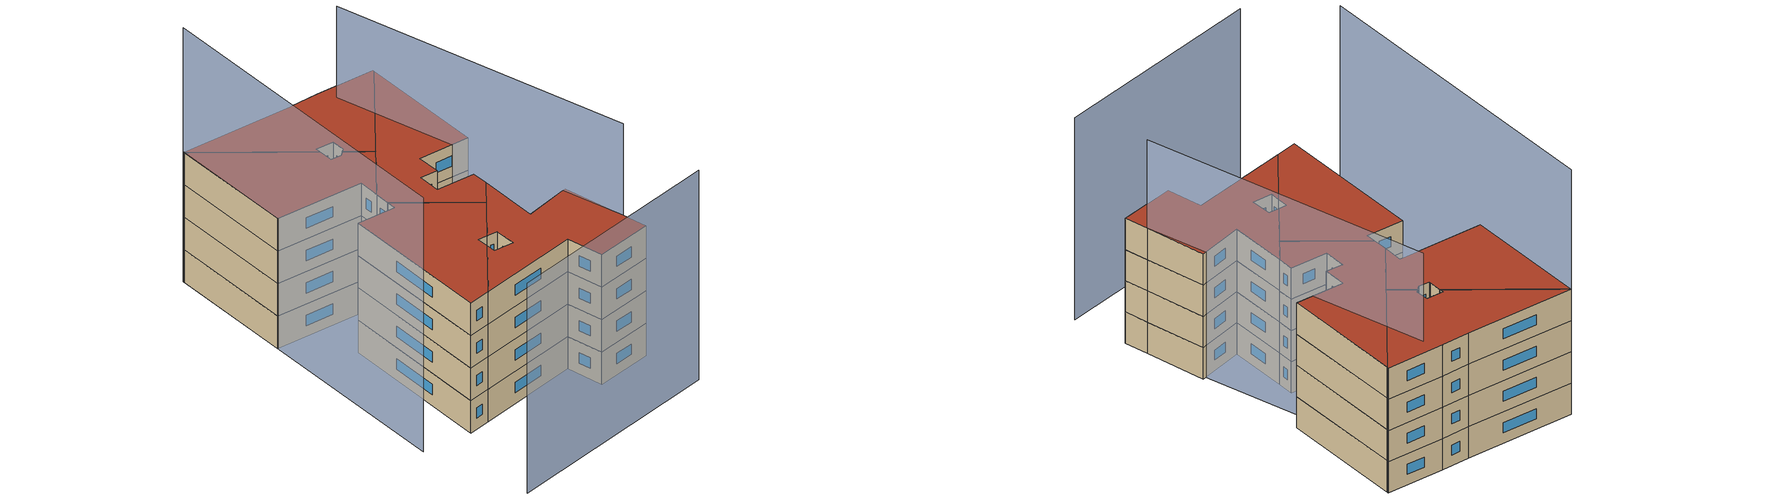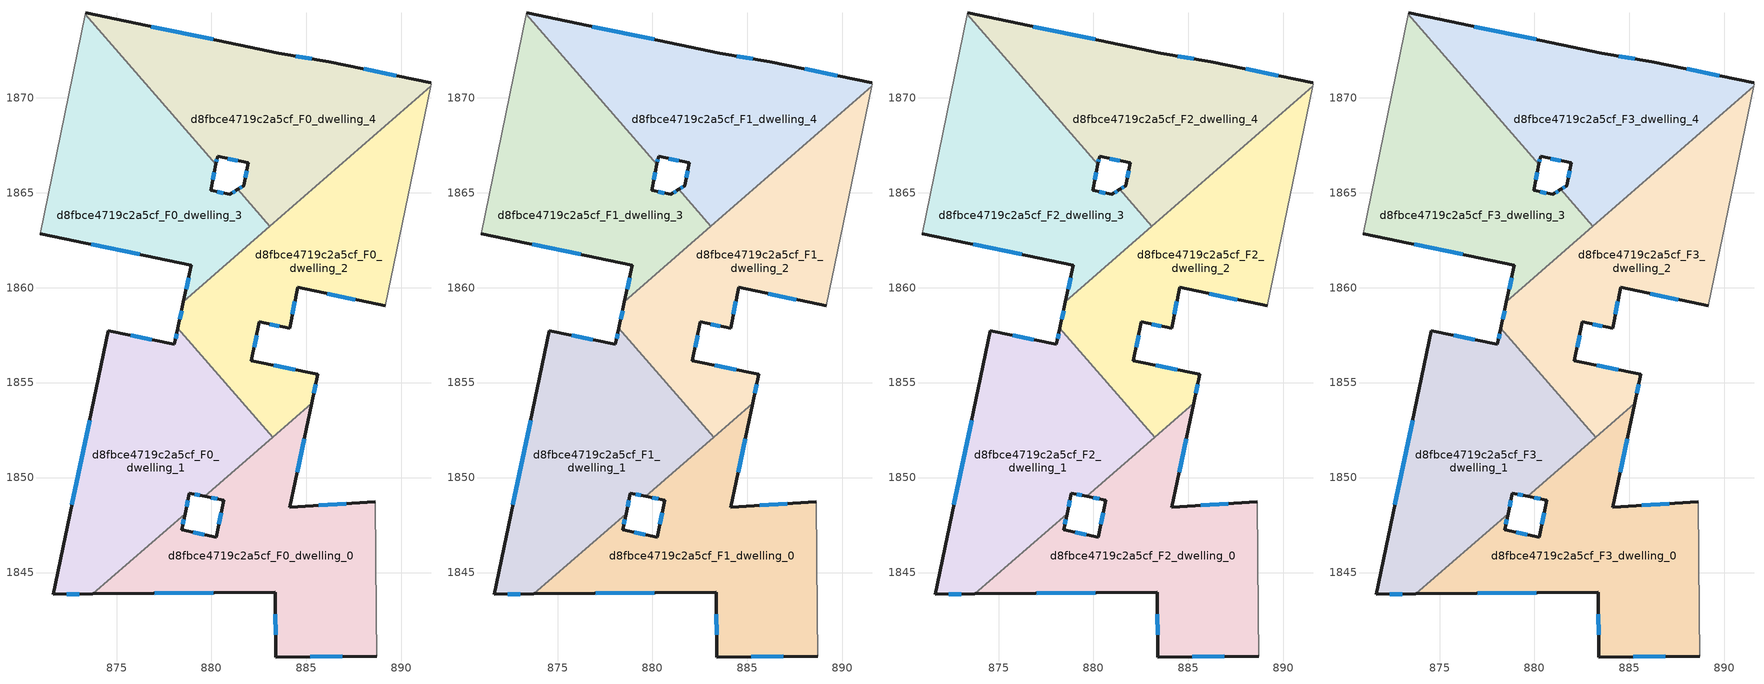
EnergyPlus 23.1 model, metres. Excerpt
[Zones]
d8fbce4719c2a5cf_F0_dwelling_0
 floor ground (EU_floor_Construction): 885.27,1853.91 884.12,1848.43 888.61,1848.74 888.68,1842.88 888.71,1840.6 883.39,1840.54 883.35,1843.97 873.76,1843.87 878.61,1848.1 878.43,1847.25 880.25,1846.87 880.66,1848.81 879.66,1849.01 z0
 wall outside (EU_wall_Construction): 888.61,1848.74 884.12,1848.43 885.27,1853.91 / 873.76,1843.87 883.35,1843.97 883.39,1840.54 888.71,1840.6 / 879.66,1849.01 880.66,1848.81 880.25,1846.87 878.43,1847.25 878.61,1848.1 z0:3
 wall adiabatic (EU_wall_Construction): 888.71,1840.6 888.68,1842.88 888.61,1848.74 z0:3
 wall to d8fbce4719c2a5cf_F0_dwelling_1 (EU_wall_Construction): 878.61,1848.1 873.76,1843.87 / 883.23,1852.12 879.66,1849.01 z0:3
 wall to d8fbce4719c2a5cf_F0_dwelling_2 (EU_wall_Construction): 885.27,1853.91 883.23,1852.13 z0:3
 window (EU_Window_Construction): 887.09,1848.63 885.65,1848.53 / 885.2,1840.56 886.9,1840.58 / 883.36,1842.81 883.38,1841.71 / 877.02,1843.91 880.09,1843.94 / 878.49,1847.54 878.55,1847.81 / 879.63,1847 879.05,1847.12 / 880.52,1848.15 880.39,1847.53 / 880,1848.94 880.32,1848.88 / 884.51,1850.29 884.88,1852.04 z1.02:1.98
d8fbce4719c2a5cf_F0_dwelling_1
 floor ground (EU_floor_Construction): 878.23,1857.85 883.22,1852.12 879.66,1849.01 878.84,1849.18 878.61,1848.1 873.76,1843.87 871.66,1843.85 874.57,1857.74 878.05,1857.01 z0
 wall outside (EU_wall_Construction): 878.61,1848.1 878.84,1849.18 879.66,1849.01 / 878.23,1857.85 878.05,1857.01 874.57,1857.74 871.66,1843.85 873.76,1843.87 z0:3
 wall to d8fbce4719c2a5cf_F0_dwelling_2 (EU_wall_Construction): 883.22,1852.12 878.23,1857.85 z0:3
 window (EU_Window_Construction): 878.69,1848.47 878.76,1848.82 / 872.38,1843.86 873.05,1843.87 / 873.58,1853.01 872.65,1848.58 / 876.87,1857.26 875.76,1857.49 / 878.17,1857.57 878.11,1857.3 / 879.12,1849.13 879.38,1849.07 z1.02:1.98
d8fbce4719c2a5cf_F0_dwelling_2
 floor ground (EU_floor_Construction): 891.54,1870.61 889.15,1859.04 884.53,1860.01 884.12,1857.87 882.52,1858.2 882.1,1856.16 885.59,1855.43 885.27,1853.91 883.22,1852.12 878.23,1857.85 878.53,1859.27 z0
 wall outside (EU_wall_Construction): 885.27,1853.91 885.59,1855.43 882.1,1856.16 882.52,1858.2 884.12,1857.87 884.53,1860.01 889.15,1859.04 / 878.53,1859.27 878.23,1857.85 z0:3
 wall adiabatic (EU_wall_Construction): 889.15,1859.04 891.54,1870.61 z0:3
 wall to d8fbce4719c2a5cf_F0_dwelling_4 (EU_wall_Construction): 891.54,1870.61 883.08,1863.24 z0:3
 wall to d8fbce4719c2a5cf_F0_dwelling_3 (EU_wall_Construction): 883.08,1863.24 878.53,1859.27 z0:3
 window (EU_Window_Construction): 884.4,1855.68 883.29,1855.91 / 885.38,1854.43 885.48,1854.91 / 878.43,1858.79 878.33,1858.33 / 886.1,1859.68 887.58,1859.37 / 884.26,1858.6 884.39,1859.28 / 883.06,1858.09 883.57,1857.98 / 882.24,1856.85 882.38,1857.5 z1.02:1.98
d8fbce4719c2a5cf_F0_dwelling_3
 floor ground (EU_floor_Construction): 880.23,1866.5 879.98,1865.25 879.95,1865.12 880.97,1864.91 881.39,1865.18 883.08,1863.24 878.53,1859.27 878.93,1861.18 870.97,1862.85 873.36,1874.39 z0
 wall outside (EU_wall_Construction): 881.39,1865.18 880.97,1864.91 879.95,1865.12 879.98,1865.25 880.23,1866.5 / 870.97,1862.85 878.93,1861.18 878.53,1859.27 z0:3
 wall adiabatic (EU_wall_Construction): 873.36,1874.39 870.97,1862.85 z0:3
 wall to d8fbce4719c2a5cf_F0_dwelling_4 (EU_wall_Construction): 880.24,1866.5 873.36,1874.39 / 883.08,1863.24 881.39,1865.18 z0:3
 window (EU_Window_Construction): 880.06,1865.67 880.15,1866.07 / 880.63,1864.98 880.3,1865.05 / 881.25,1865.09 881.11,1865 / 878.79,1860.53 878.66,1859.92 / 873.68,1862.28 876.22,1861.75 z1.02:1.98
d8fbce4719c2a5cf_F0_dwelling_4
 floor ground (EU_floor_Construction): 891.56,1870.79 891.56,1870.7 891.54,1870.61 883.08,1863.24 881.39,1865.18 881.69,1865.37 881.94,1866.57 880.32,1866.91 880.23,1866.5 873.36,1874.39 873.37,1874.47 883.55,1872.34 886.18,1871.89 z0
 wall outside (EU_wall_Construction): 891.56,1870.79 886.18,1871.89 883.55,1872.34 873.37,1874.47 / 880.23,1866.5 880.32,1866.91 881.94,1866.57 881.69,1865.37 881.39,1865.18 z0:3
 wall adiabatic (EU_wall_Construction): 891.54,1870.61 891.56,1870.7 891.56,1870.79 / 873.37,1874.47 873.36,1874.39 z0:3
 window (EU_Window_Construction): 885.28,1872.04 884.45,1872.19 / 889.73,1871.17 888.01,1871.52 / 881.58,1865.31 881.49,1865.24 / 881.85,1866.16 881.77,1865.78 / 880.87,1866.79 881.39,1866.68 / 880.26,1866.64 880.29,1866.77 / 880.09,1873.07 876.84,1873.74 z1.02:1.98
d8fbce4719c2a5cf_F1_dwelling_0
 floor to d8fbce4719c2a5cf_F0_dwelling_0 (EU_floor_Construction): 885.27,1853.91 884.12,1848.43 888.61,1848.74 888.68,1842.88 888.71,1840.6 883.39,1840.54 883.35,1843.97 873.76,1843.87 878.61,1848.1 878.43,1847.25 880.25,1846.87 880.65,1848.81 879.66,1849.01 z3
 wall outside (EU_wall_Construction): 888.61,1848.74 884.12,1848.43 885.27,1853.91 / 873.76,1843.87 883.35,1843.97 883.39,1840.54 888.71,1840.6 / 879.66,1849.01 880.66,1848.81 880.25,1846.87 878.43,1847.25 878.61,1848.1 z3:6
 wall adiabatic (EU_wall_Construction): 888.71,1840.6 888.68,1842.88 888.61,1848.74 z3:6
 wall to d8fbce4719c2a5cf_F1_dwelling_1 (EU_wall_Construction): 878.61,1848.1 873.76,1843.87 / 883.23,1852.12 879.66,1849.01 z3:6
 wall to d8fbce4719c2a5cf_F1_dwelling_2 (EU_wall_Construction): 885.27,1853.91 883.23,1852.13 z3:6
 window (EU_Window_Construction): 887.09,1848.63 885.65,1848.53 / 885.2,1840.56 886.9,1840.58 / 883.36,1842.81 883.38,1841.71 / 877.02,1843.91 880.09,1843.94 / 878.49,1847.54 878.55,1847.81 / 879.63,1847 879.05,1847.12 / 880.52,1848.15 880.39,1847.53 / 880,1848.94 880.32,1848.88 / 884.51,1850.29 884.88,1852.04 z4.02:4.98
d8fbce4719c2a5cf_F1_dwelling_1
 floor to d8fbce4719c2a5cf_F0_dwelling_1 (EU_floor_Construction): 878.23,1857.85 883.22,1852.12 879.66,1849.01 878.84,1849.18 878.61,1848.1 873.76,1843.87 871.66,1843.85 874.57,1857.74 878.05,1857.01 z3
 wall outside (EU_wall_Construction): 878.61,1848.1 878.84,1849.18 879.66,1849.01 / 878.23,1857.85 878.05,1857.01 874.57,1857.74 871.66,1843.85 873.76,1843.87 z3:6
 wall to d8fbce4719c2a5cf_F1_dwelling_2 (EU_wall_Construction): 883.22,1852.12 878.23,1857.85 z3:6
 window (EU_Window_Construction): 878.69,1848.47 878.76,1848.82 / 872.38,1843.86 873.05,1843.87 / 873.58,1853.01 872.65,1848.58 / 876.87,1857.26 875.76,1857.49 / 878.17,1857.57 878.11,1857.3 / 879.12,1849.13 879.38,1849.07 z4.02:4.98
d8fbce4719c2a5cf_F1_dwelling_2
 floor to d8fbce4719c2a5cf_F0_dwelling_2 (EU_floor_Construction): 891.54,1870.61 889.15,1859.04 884.53,1860.01 884.12,1857.87 882.52,1858.2 882.1,1856.16 885.59,1855.43 885.27,1853.91 883.22,1852.12 878.23,1857.85 878.53,1859.27 z3
 wall outside (EU_wall_Construction): 885.27,1853.91 885.59,1855.43 882.1,1856.16 882.52,1858.2 884.12,1857.87 884.53,1860.01 889.15,1859.04 / 878.53,1859.27 878.23,1857.85 z3:6
 wall adiabatic (EU_wall_Construction): 889.15,1859.04 891.54,1870.61 z3:6
 wall to d8fbce4719c2a5cf_F1_dwelling_4 (EU_wall_Construction): 891.54,1870.61 883.08,1863.24 z3:6
 wall to d8fbce4719c2a5cf_F1_dwelling_3 (EU_wall_Construction): 883.08,1863.24 878.53,1859.27 z3:6
 window (EU_Window_Construction): 884.4,1855.68 883.29,1855.91 / 885.38,1854.43 885.48,1854.91 / 878.43,1858.79 878.33,1858.33 / 886.1,1859.68 887.58,1859.37 / 884.26,1858.6 884.39,1859.28 / 883.06,1858.09 883.57,1857.98 / 882.24,1856.85 882.38,1857.5 z4.02:4.98
d8fbce4719c2a5cf_F1_dwelling_3
 floor to d8fbce4719c2a5cf_F0_dwelling_3 (EU_floor_Construction): 880.23,1866.5 879.98,1865.25 879.95,1865.12 880.97,1864.91 881.39,1865.18 883.08,1863.24 878.53,1859.27 878.93,1861.18 870.97,1862.85 873.36,1874.39 z3
 wall outside (EU_wall_Construction): 881.39,1865.18 880.97,1864.91 879.95,1865.12 879.98,1865.25 880.23,1866.5 / 870.97,1862.85 878.93,1861.18 878.53,1859.27 z3:6
 wall adiabatic (EU_wall_Construction): 873.36,1874.39 870.97,1862.85 z3:6
 wall to d8fbce4719c2a5cf_F1_dwelling_4 (EU_wall_Construction): 880.24,1866.5 873.36,1874.39 / 883.08,1863.24 881.39,1865.18 z3:6
 window (EU_Window_Construction): 880.06,1865.67 880.15,1866.07 / 880.63,1864.98 880.3,1865.05 / 881.25,1865.09 881.11,1865 / 878.79,1860.53 878.66,1859.92 / 873.68,1862.28 876.22,1861.75 z4.02:4.98
d8fbce4719c2a5cf_F1_dwelling_4
 floor to d8fbce4719c2a5cf_F0_dwelling_4 (EU_floor_Construction): 891.56,1870.79 891.56,1870.7 891.54,1870.61 883.08,1863.24 881.39,1865.18 881.69,1865.37 881.94,1866.57 880.32,1866.91 880.23,1866.5 873.36,1874.39 873.37,1874.47 883.55,1872.34 886.18,1871.89 z3
 wall outside (EU_wall_Construction): 891.56,1870.79 886.18,1871.89 883.55,1872.34 873.37,1874.47 / 880.23,1866.5 880.32,1866.91 881.94,1866.57 881.69,1865.37 881.39,1865.18 z3:6
 wall adiabatic (EU_wall_Construction): 891.54,1870.61 891.56,1870.7 891.56,1870.79 / 873.37,1874.47 873.36,1874.39 z3:6
 window (EU_Window_Construction): 885.28,1872.04 884.45,1872.19 / 889.73,1871.17 888.01,1871.52 / 881.58,1865.31 881.49,1865.24 / 881.85,1866.16 881.77,1865.78 / 880.87,1866.79 881.39,1866.68 / 880.26,1866.64 880.29,1866.77 / 880.09,1873.07 876.84,1873.74 z4.02:4.98
d8fbce4719c2a5cf_F2_dwelling_0
 floor to d8fbce4719c2a5cf_F1_dwelling_0 (EU_floor_Construction): 885.27,1853.91 884.12,1848.43 888.61,1848.74 888.68,1842.88 888.71,1840.6 883.39,1840.54 883.35,1843.97 873.76,1843.87 878.61,1848.1 878.43,1847.25 880.25,1846.87 880.65,1848.81 879.66,1849.01 z6
 wall outside (EU_wall_Construction): 888.61,1848.74 884.12,1848.43 885.27,1853.91 / 873.76,1843.87 883.35,1843.97 883.39,1840.54 888.71,1840.6 / 879.66,1849.01 880.66,1848.81 880.25,1846.87 878.43,1847.25 878.61,1848.1 z6:9
 wall adiabatic (EU_wall_Construction): 888.71,1840.6 888.68,1842.88 888.61,1848.74 z6:9
 wall to d8fbce4719c2a5cf_F2_dwelling_1 (EU_wall_Construction): 878.61,1848.1 873.76,1843.87 / 883.23,1852.12 879.66,1849.01 z6:9
 wall to d8fbce4719c2a5cf_F2_dwelling_2 (EU_wall_Construction): 885.27,1853.91 883.23,1852.13 z6:9
 window (EU_Window_Construction): 887.09,1848.63 885.65,1848.53 / 885.2,1840.56 886.9,1840.58 / 883.36,1842.81 883.38,1841.71 / 877.02,1843.91 880.09,1843.94 / 878.49,1847.54 878.55,1847.81 / 879.63,1847 879.05,1847.12 / 880.52,1848.15 880.39,1847.53 / 880,1848.94 880.32,1848.88 / 884.51,1850.29 884.88,1852.04 z7.02:7.98
d8fbce4719c2a5cf_F2_dwelling_1
 floor to d8fbce4719c2a5cf_F1_dwelling_1 (EU_floor_Construction): 878.23,1857.85 883.22,1852.12 879.66,1849.01 878.84,1849.18 878.61,1848.1 873.76,1843.87 871.66,1843.85 874.57,1857.74 878.05,1857.01 z6
 wall outside (EU_wall_Construction): 878.61,1848.1 878.84,1849.18 879.66,1849.01 / 878.23,1857.85 878.05,1857.01 874.57,1857.74 871.66,1843.85 873.76,1843.87 z6:9
 wall to d8fbce4719c2a5cf_F2_dwelling_2 (EU_wall_Construction): 883.22,1852.12 878.23,1857.85 z6:9
 window (EU_Window_Construction): 878.69,1848.47 878.76,1848.82 / 872.38,1843.86 873.05,1843.87 / 873.58,1853.01 872.65,1848.58 / 876.87,1857.26 875.76,1857.49 / 878.17,1857.57 878.11,1857.3 / 879.12,1849.13 879.38,1849.07 z7.02:7.98
d8fbce4719c2a5cf_F2_dwelling_2
 floor to d8fbce4719c2a5cf_F1_dwelling_2 (EU_floor_Construction): 891.54,1870.61 889.15,1859.04 884.53,1860.01 884.12,1857.87 882.52,1858.2 882.1,1856.16 885.59,1855.43 885.27,1853.91 883.22,1852.12 878.23,1857.85 878.53,1859.27 z6
 wall outside (EU_wall_Construction): 885.27,1853.91 885.59,1855.43 882.1,1856.16 882.52,1858.2 884.12,1857.87 884.53,1860.01 889.15,1859.04 / 878.53,1859.27 878.23,1857.85 z6:9
 wall adiabatic (EU_wall_Construction): 889.15,1859.04 891.54,1870.61 z6:9
 wall to d8fbce4719c2a5cf_F2_dwelling_4 (EU_wall_Construction): 891.54,1870.61 883.08,1863.24 z6:9
 wall to d8fbce4719c2a5cf_F2_dwelling_3 (EU_wall_Construction): 883.08,1863.24 878.53,1859.27 z6:9
 window (EU_Window_Construction): 884.4,1855.68 883.29,1855.91 / 885.38,1854.43 885.48,1854.91 / 878.43,1858.79 878.33,1858.33 / 886.1,1859.68 887.58,1859.37 / 884.26,1858.6 884.39,1859.28 / 883.06,1858.09 883.57,1857.98 / 882.24,1856.85 882.38,1857.5 z7.02:7.98
d8fbce4719c2a5cf_F2_dwelling_3
 floor to d8fbce4719c2a5cf_F1_dwelling_3 (EU_floor_Construction): 880.23,1866.5 879.98,1865.25 879.95,1865.12 880.97,1864.91 881.39,1865.18 883.08,1863.24 878.53,1859.27 878.93,1861.18 870.97,1862.85 873.36,1874.39 z6
 wall outside (EU_wall_Construction): 881.39,1865.18 880.97,1864.91 879.95,1865.12 879.98,1865.25 880.23,1866.5 / 870.97,1862.85 878.93,1861.18 878.53,1859.27 z6:9
 wall adiabatic (EU_wall_Construction): 873.36,1874.39 870.97,1862.85 z6:9
 wall to d8fbce4719c2a5cf_F2_dwelling_4 (EU_wall_Construction): 880.24,1866.5 873.36,1874.39 / 883.08,1863.24 881.39,1865.18 z6:9
 window (EU_Window_Construction): 880.06,1865.67 880.15,1866.07 / 880.63,1864.98 880.3,1865.05 / 881.25,1865.09 881.11,1865 / 878.79,1860.53 878.66,1859.92 / 873.68,1862.28 876.22,1861.75 z7.02:7.98
d8fbce4719c2a5cf_F2_dwelling_4
 floor to d8fbce4719c2a5cf_F1_dwelling_4 (EU_floor_Construction): 891.56,1870.79 891.56,1870.7 891.54,1870.61 883.08,1863.24 881.39,1865.18 881.69,1865.37 881.94,1866.57 880.32,1866.91 880.23,1866.5 873.36,1874.39 873.37,1874.47 883.55,1872.34 886.18,1871.89 z6
 wall outside (EU_wall_Construction): 891.56,1870.79 886.18,1871.89 883.55,1872.34 873.37,1874.47 / 880.23,1866.5 880.32,1866.91 881.94,1866.57 881.69,1865.37 881.39,1865.18 z6:9
 wall adiabatic (EU_wall_Construction): 891.54,1870.61 891.56,1870.7 891.56,1870.79 / 873.37,1874.47 873.36,1874.39 z6:9
 window (EU_Window_Construction): 885.28,1872.04 884.45,1872.19 / 889.73,1871.17 888.01,1871.52 / 881.58,1865.31 881.49,1865.24 / 881.85,1866.16 881.77,1865.78 / 880.87,1866.79 881.39,1866.68 / 880.26,1866.64 880.29,1866.77 / 880.09,1873.07 876.84,1873.74 z7.02:7.98
d8fbce4719c2a5cf_F3_dwelling_0
 floor to d8fbce4719c2a5cf_F2_dwelling_0 (EU_floor_Construction): 885.27,1853.91 884.12,1848.43 888.61,1848.74 888.68,1842.88 888.71,1840.6 883.39,1840.54 883.35,1843.97 873.76,1843.87 878.61,1848.1 878.43,1847.25 880.25,1846.87 880.65,1848.81 879.66,1849.01 z9
 wall outside (EU_wall_Construction): 888.61,1848.74 884.12,1848.43 885.27,1853.91 / 873.76,1843.87 883.35,1843.97 883.39,1840.54 888.71,1840.6 / 879.66,1849.01 880.66,1848.81 880.25,1846.87 878.43,1847.25 878.61,1848.1 z9:12
 wall adiabatic (EU_wall_Construction): 888.71,1840.6 888.68,1842.88 888.61,1848.74 z9:12
 wall to d8fbce4719c2a5cf_F3_dwelling_1 (EU_wall_Construction): 878.61,1848.1 873.76,1843.87 / 883.23,1852.12 879.66,1849.01 z9:12
 wall to d8fbce4719c2a5cf_F3_dwelling_2 (EU_wall_Construction): 885.27,1853.91 883.23,1852.13 z9:12
 window (EU_Window_Construction): 887.09,1848.63 885.65,1848.53 / 885.2,1840.56 886.9,1840.58 / 883.36,1842.81 883.38,1841.71 / 877.02,1843.91 880.09,1843.94 / 878.49,1847.54 878.55,1847.81 / 879.63,1847 879.05,1847.12 / 880.52,1848.15 880.39,1847.53 / 880,1848.94 880.32,1848.88 / 884.51,1850.29 884.88,1852.04 z10.02:10.98
 roof outside (EU_roof_Construction): 888.71,1840.6 888.68,1842.88 888.61,1848.74 884.12,1848.43 885.27,1853.91 879.66,1849.01 880.66,1848.81 880.25,1846.87 878.43,1847.25 878.61,1848.1 873.76,1843.87 883.35,1843.97 883.39,1840.54 z12
d8fbce4719c2a5cf_F3_dwelling_1
 floor to d8fbce4719c2a5cf_F2_dwelling_1 (EU_floor_Construction): 878.23,1857.85 883.22,1852.12 879.66,1849.01 878.84,1849.18 878.61,1848.1 873.76,1843.87 871.66,1843.85 874.57,1857.74 878.05,1857.01 z9
 wall outside (EU_wall_Construction): 878.61,1848.1 878.84,1849.18 879.66,1849.01 / 878.23,1857.85 878.05,1857.01 874.57,1857.74 871.66,1843.85 873.76,1843.87 z9:12
 wall to d8fbce4719c2a5cf_F3_dwelling_2 (EU_wall_Construction): 883.22,1852.12 878.23,1857.85 z9:12
 window (EU_Window_Construction): 878.69,1848.47 878.76,1848.82 / 872.38,1843.86 873.05,1843.87 / 873.58,1853.01 872.65,1848.58 / 876.87,1857.26 875.76,1857.49 / 878.17,1857.57 878.11,1857.3 / 879.12,1849.13 879.38,1849.07 z10.02:10.98
 roof outside (EU_roof_Construction): 878.61,1848.1 878.84,1849.18 879.66,1849.01 883.22,1852.12 878.23,1857.85 878.05,1857.01 874.57,1857.74 871.66,1843.85 873.76,1843.87 z12
d8fbce4719c2a5cf_F3_dwelling_2
 floor to d8fbce4719c2a5cf_F2_dwelling_2 (EU_floor_Construction): 891.54,1870.61 889.15,1859.04 884.53,1860.01 884.12,1857.87 882.52,1858.2 882.1,1856.16 885.59,1855.43 885.27,1853.91 883.22,1852.12 878.23,1857.85 878.53,1859.27 z9
 wall outside (EU_wall_Construction): 885.27,1853.91 885.59,1855.43 882.1,1856.16 882.52,1858.2 884.12,1857.87 884.53,1860.01 889.15,1859.04 / 878.53,1859.27 878.23,1857.85 z9:12
 wall adiabatic (EU_wall_Construction): 889.15,1859.04 891.54,1870.61 z9:12
 wall to d8fbce4719c2a5cf_F3_dwelling_4 (EU_wall_Construction): 891.54,1870.61 883.08,1863.24 z9:12
 wall to d8fbce4719c2a5cf_F3_dwelling_3 (EU_wall_Construction): 883.08,1863.24 878.53,1859.27 z9:12
 window (EU_Window_Construction): 884.4,1855.68 883.29,1855.91 / 885.38,1854.43 885.48,1854.91 / 878.43,1858.79 878.33,1858.33 / 886.1,1859.68 887.58,1859.37 / 884.26,1858.6 884.39,1859.28 / 883.06,1858.09 883.57,1857.98 / 882.24,1856.85 882.38,1857.5 z10.02:10.98
 roof outside (EU_roof_Construction): 885.27,1853.91 885.59,1855.43 882.1,1856.16 882.52,1858.2 884.12,1857.87 884.53,1860.01 889.15,1859.04 891.54,1870.61 878.53,1859.27 878.23,1857.85 883.22,1852.12 z12
d8fbce4719c2a5cf_F3_dwelling_3
 floor to d8fbce4719c2a5cf_F2_dwelling_3 (EU_floor_Construction): 880.23,1866.5 879.98,1865.25 879.95,1865.12 880.97,1864.91 881.39,1865.18 883.08,1863.24 878.53,1859.27 878.93,1861.18 870.97,1862.85 873.36,1874.39 z9
 wall outside (EU_wall_Construction): 881.39,1865.18 880.97,1864.91 879.95,1865.12 879.98,1865.25 880.23,1866.5 / 870.97,1862.85 878.93,1861.18 878.53,1859.27 z9:12
 wall adiabatic (EU_wall_Construction): 873.36,1874.39 870.97,1862.85 z9:12
 wall to d8fbce4719c2a5cf_F3_dwelling_4 (EU_wall_Construction): 880.24,1866.5 873.36,1874.39 / 883.08,1863.24 881.39,1865.18 z9:12
 window (EU_Window_Construction): 880.06,1865.67 880.15,1866.07 / 880.63,1864.98 880.3,1865.05 / 881.25,1865.09 881.11,1865 / 878.79,1860.53 878.66,1859.92 / 873.68,1862.28 876.22,1861.75 z10.02:10.98
 roof outside (EU_roof_Construction): 883.08,1863.24 881.39,1865.18 880.97,1864.91 879.95,1865.12 879.98,1865.25 880.23,1866.5 873.36,1874.39 870.97,1862.85 878.93,1861.18 878.53,1859.27 z12
d8fbce4719c2a5cf_F3_dwelling_4
 floor to d8fbce4719c2a5cf_F2_dwelling_4 (EU_floor_Construction): 891.56,1870.79 891.56,1870.7 891.54,1870.61 883.08,1863.24 881.39,1865.18 881.69,1865.37 881.94,1866.57 880.32,1866.91 880.23,1866.5 873.36,1874.39 873.37,1874.47 883.55,1872.34 886.18,1871.89 z9
 wall outside (EU_wall_Construction): 891.56,1870.79 886.18,1871.89 883.55,1872.34 873.37,1874.47 / 880.23,1866.5 880.32,1866.91 881.94,1866.57 881.69,1865.37 881.39,1865.18 z9:12
 wall adiabatic (EU_wall_Construction): 891.54,1870.61 891.56,1870.7 891.56,1870.79 / 873.37,1874.47 873.36,1874.39 z9:12
 window (EU_Window_Construction): 885.28,1872.04 884.45,1872.19 / 889.73,1871.17 888.01,1871.52 / 881.58,1865.31 881.49,1865.24 / 881.85,1866.16 881.77,1865.78 / 880.87,1866.79 881.39,1866.68 / 880.26,1866.64 880.29,1866.77 / 880.09,1873.07 876.84,1873.74 z10.02:10.98
 roof outside (EU_roof_Construction): 891.54,1870.61 891.56,1870.7 891.56,1870.79 886.18,1871.89 883.55,1872.34 873.37,1874.47 873.36,1874.39 880.23,1866.5 880.32,1866.91 881.94,1866.57 881.69,1865.37 881.39,1865.18 883.08,1863.24 z12
shading: 888.68,1842.88 886.84,1870.39 z0:20.5; 868.11,1835.08 888.76,1835.3 z0:19.4; 873.38,1874.49 867.29,1844.95 z0:23.5
[Building]
EU S2 Campaign: North Axis=0; Terrain=City; Solar Distribution=FullExterior
[Site:Location]
Vienna: Latitude=48; Longitude=16.5; Time Zone=1; Elevation=183
[SizingPeriod:WeatherFileDays]
AnnualSizingPeriod: Begin Month=1; Begin Day of Month=1; End Month=12; End Day of Month=31; Day of Week for Start Day=Monday; Use Weather File Daylight Saving Period=No; Use Weather File Rain and Snow Indicators=No
[MATERIAL]
EU_InternalMass_Material: Roughness=MediumRough; Thickness=0.1; Conductivity=1; Density=1800; Specific Heat=900; Thermal Absorptance=0.9; Solar Absorptance=0.7; Visible Absorptance=0.7
[MATERIAL:NOMASS] Roughness=MediumRough; Thermal Absorptance=0.9; Solar Absorptance=0.7; Visible Absorptance=0.7
Name | Thermal Resistance
EU_wall_NoMass | 0.942466
EU_roof_NoMass | 0.551687
EU_floor_NoMass | 0.66527
[WINDOWMATERIAL:SIMPLEGLAZINGSYSTEM]
EU_Window_SimpleGlazing: UFactor=2.03367; Solar Heat Gain Coefficient=0.65; Visible Transmittance=0.65
[CONSTRUCTION]
EU_wall_Construction: EU_wall_NoMass
EU_roof_Construction: EU_roof_NoMass
EU_floor_Construction: EU_floor_NoMass
EU_Window_Construction: EU_Window_SimpleGlazing
EU_InternalMass_Construction: EU_InternalMass_Material
[ZONE] Type=1; Multiplier=1; Ceiling Height=autocalculate; Floor Area=autocalculate; Part of Total Floor Area=Yes
Name | Volume
d8fbce4719c2a5cf_F0_dwelling_0 | 253.49
d8fbce4719c2a5cf_F1_dwelling_0; d8fbce4719c2a5cf_F2_dwelling_0; d8fbce4719c2a5cf_F3_dwelling_0 | 253.492
d8fbce4719c2a5cf_F0_dwelling_1; d8fbce4719c2a5cf_F1_dwelling_1; d8fbce4719c2a5cf_F2_dwelling_1; d8fbce4719c2a5cf_F3_dwelling_1 | 256.76
d8fbce4719c2a5cf_F0_dwelling_2; d8fbce4719c2a5cf_F1_dwelling_2; d8fbce4719c2a5cf_F2_dwelling_2; d8fbce4719c2a5cf_F3_dwelling_2 | 256.756
d8fbce4719c2a5cf_F0_dwelling_3; d8fbce4719c2a5cf_F1_dwelling_3; d8fbce4719c2a5cf_F2_dwelling_3; d8fbce4719c2a5cf_F3_dwelling_3 | 250.218
d8fbce4719c2a5cf_F0_dwelling_4 | 250.228
d8fbce4719c2a5cf_F1_dwelling_4; d8fbce4719c2a5cf_F2_dwelling_4; d8fbce4719c2a5cf_F3_dwelling_4 | 250.227
[INTERNALMASS] Construction=EU_InternalMass_Construction
Name | Zone or ZoneList | Surface Area
d8fbce4719c2a5cf_F0_dwelling_0_EU_InternalMass | d8fbce4719c2a5cf_F0_dwelling_0 | 84.5024
d8fbce4719c2a5cf_F0_dwelling_1_EU_InternalMass | d8fbce4719c2a5cf_F0_dwelling_1 | 85.5867
d8fbce4719c2a5cf_F0_dwelling_2_EU_InternalMass | d8fbce4719c2a5cf_F0_dwelling_2 | 85.5817
d8fbce4719c2a5cf_F0_dwelling_3_EU_InternalMass | d8fbce4719c2a5cf_F0_dwelling_3 | 83.4053
d8fbce4719c2a5cf_F0_dwelling_4_EU_InternalMass | d8fbce4719c2a5cf_F0_dwelling_4 | 83.41
d8fbce4719c2a5cf_F1_dwelling_0_EU_InternalMass | d8fbce4719c2a5cf_F1_dwelling_0 | 84.5024
d8fbce4719c2a5cf_F1_dwelling_1_EU_InternalMass | d8fbce4719c2a5cf_F1_dwelling_1 | 85.5867
d8fbce4719c2a5cf_F1_dwelling_2_EU_InternalMass | d8fbce4719c2a5cf_F1_dwelling_2 | 85.5817
d8fbce4719c2a5cf_F1_dwelling_3_EU_InternalMass | d8fbce4719c2a5cf_F1_dwelling_3 | 83.4053
d8fbce4719c2a5cf_F1_dwelling_4_EU_InternalMass | d8fbce4719c2a5cf_F1_dwelling_4 | 83.41
d8fbce4719c2a5cf_F2_dwelling_0_EU_InternalMass | d8fbce4719c2a5cf_F2_dwelling_0 | 84.5024
d8fbce4719c2a5cf_F2_dwelling_1_EU_InternalMass | d8fbce4719c2a5cf_F2_dwelling_1 | 85.5867
d8fbce4719c2a5cf_F2_dwelling_2_EU_InternalMass | d8fbce4719c2a5cf_F2_dwelling_2 | 85.5817
d8fbce4719c2a5cf_F2_dwelling_3_EU_InternalMass | d8fbce4719c2a5cf_F2_dwelling_3 | 83.4053
d8fbce4719c2a5cf_F2_dwelling_4_EU_InternalMass | d8fbce4719c2a5cf_F2_dwelling_4 | 83.41
d8fbce4719c2a5cf_F3_dwelling_0_EU_InternalMass | d8fbce4719c2a5cf_F3_dwelling_0 | 84.5024
d8fbce4719c2a5cf_F3_dwelling_1_EU_InternalMass | d8fbce4719c2a5cf_F3_dwelling_1 | 85.5867
d8fbce4719c2a5cf_F3_dwelling_2_EU_InternalMass | d8fbce4719c2a5cf_F3_dwelling_2 | 85.5817
d8fbce4719c2a5cf_F3_dwelling_3_EU_InternalMass | d8fbce4719c2a5cf_F3_dwelling_3 | 83.4053
d8fbce4719c2a5cf_F3_dwelling_4_EU_InternalMass | d8fbce4719c2a5cf_F3_dwelling_4 | 83.41
[OTHEREQUIPMENT] Fuel Type=Electricity; Design Level Calculation Method=Watts/Area; Power per Zone Floor Area=1; Fraction Latent=0; Fraction Radiant=0; Fraction Lost=0; Carbon Dioxide Generation Rate=0; EndUse Subcategory=EU_Step8_InternalGains
Name | Zone or ZoneList or Space or SpaceList | Schedule
EU_Step8_InternalGain_d8fbce4719c2a5cf_F0_dwelling_0_f000 | d8fbce4719c2a5cf_F0_dwelling_0 | EU_Step8_GainSchedule_d8fbce4719c2a5cf_F0_dwelling_0_f000
EU_Step8_InternalGain_d8fbce4719c2a5cf_F0_dwelling_1_f000 | d8fbce4719c2a5cf_F0_dwelling_1 | EU_Step8_GainSchedule_d8fbce4719c2a5cf_F0_dwelling_1_f000
EU_Step8_InternalGain_d8fbce4719c2a5cf_F0_dwelling_2_f000 | d8fbce4719c2a5cf_F0_dwelling_2 | EU_Step8_GainSchedule_d8fbce4719c2a5cf_F0_dwelling_2_f000
EU_Step8_InternalGain_d8fbce4719c2a5cf_F0_dwelling_3_f000 | d8fbce4719c2a5cf_F0_dwelling_3 | EU_Step8_GainSchedule_d8fbce4719c2a5cf_F0_dwelling_3_f000
EU_Step8_InternalGain_d8fbce4719c2a5cf_F0_dwelling_4_f000 | d8fbce4719c2a5cf_F0_dwelling_4 | EU_Step8_GainSchedule_d8fbce4719c2a5cf_F0_dwelling_4_f000
EU_Step8_InternalGain_d8fbce4719c2a5cf_F1_dwelling_0_f000 | d8fbce4719c2a5cf_F1_dwelling_0 | EU_Step8_GainSchedule_d8fbce4719c2a5cf_F1_dwelling_0_f000
EU_Step8_InternalGain_d8fbce4719c2a5cf_F1_dwelling_1_f000 | d8fbce4719c2a5cf_F1_dwelling_1 | EU_Step8_GainSchedule_d8fbce4719c2a5cf_F1_dwelling_1_f000
EU_Step8_InternalGain_d8fbce4719c2a5cf_F1_dwelling_2_f000 | d8fbce4719c2a5cf_F1_dwelling_2 | EU_Step8_GainSchedule_d8fbce4719c2a5cf_F1_dwelling_2_f000
EU_Step8_InternalGain_d8fbce4719c2a5cf_F1_dwelling_3_f000 | d8fbce4719c2a5cf_F1_dwelling_3 | EU_Step8_GainSchedule_d8fbce4719c2a5cf_F1_dwelling_3_f000
EU_Step8_InternalGain_d8fbce4719c2a5cf_F1_dwelling_4_f000 | d8fbce4719c2a5cf_F1_dwelling_4 | EU_Step8_GainSchedule_d8fbce4719c2a5cf_F1_dwelling_4_f000
EU_Step8_InternalGain_d8fbce4719c2a5cf_F2_dwelling_0_f000 | d8fbce4719c2a5cf_F2_dwelling_0 | EU_Step8_GainSchedule_d8fbce4719c2a5cf_F2_dwelling_0_f000
EU_Step8_InternalGain_d8fbce4719c2a5cf_F2_dwelling_1_f000 | d8fbce4719c2a5cf_F2_dwelling_1 | EU_Step8_GainSchedule_d8fbce4719c2a5cf_F2_dwelling_1_f000
EU_Step8_InternalGain_d8fbce4719c2a5cf_F2_dwelling_2_f000 | d8fbce4719c2a5cf_F2_dwelling_2 | EU_Step8_GainSchedule_d8fbce4719c2a5cf_F2_dwelling_2_f000
EU_Step8_InternalGain_d8fbce4719c2a5cf_F2_dwelling_3_f000 | d8fbce4719c2a5cf_F2_dwelling_3 | EU_Step8_GainSchedule_d8fbce4719c2a5cf_F2_dwelling_3_f000
EU_Step8_InternalGain_d8fbce4719c2a5cf_F2_dwelling_4_f000 | d8fbce4719c2a5cf_F2_dwelling_4 | EU_Step8_GainSchedule_d8fbce4719c2a5cf_F2_dwelling_4_f000
EU_Step8_InternalGain_d8fbce4719c2a5cf_F3_dwelling_0_f000 | d8fbce4719c2a5cf_F3_dwelling_0 | EU_Step8_GainSchedule_d8fbce4719c2a5cf_F3_dwelling_0_f000
EU_Step8_InternalGain_d8fbce4719c2a5cf_F3_dwelling_1_f000 | d8fbce4719c2a5cf_F3_dwelling_1 | EU_Step8_GainSchedule_d8fbce4719c2a5cf_F3_dwelling_1_f000
EU_Step8_InternalGain_d8fbce4719c2a5cf_F3_dwelling_2_f000 | d8fbce4719c2a5cf_F3_dwelling_2 | EU_Step8_GainSchedule_d8fbce4719c2a5cf_F3_dwelling_2_f000
EU_Step8_InternalGain_d8fbce4719c2a5cf_F3_dwelling_3_f000 | d8fbce4719c2a5cf_F3_dwelling_3 | EU_Step8_GainSchedule_d8fbce4719c2a5cf_F3_dwelling_3_f000
EU_Step8_InternalGain_d8fbce4719c2a5cf_F3_dwelling_4_f000 | d8fbce4719c2a5cf_F3_dwelling_4 | EU_Step8_GainSchedule_d8fbce4719c2a5cf_F3_dwelling_4_f000
[ZONEVENTILATION:DESIGNFLOWRATE] Schedule=EU_AlwaysOn; Design Flow Rate Calculation Method=AirChanges/Hour; Air Changes per Hour=0.530523; Ventilation Type=Natural; Fan Pressure Rise=0; Fan Total Efficiency=1; Constant Term Coefficient=1; Temperature Term Coefficient=0; Velocity Term Coefficient=0; Velocity Squared Term Coefficient=0; Minimum Indoor Temperature=-100; Maximum Indoor Temperature=100; Delta Temperature=-100; Minimum Outdoor Temperature=-100; Maximum Outdoor Temperature=100; Maximum Wind Speed=40
Name | Zone or ZoneList or Space or SpaceList
EU_ConstantAir_d8fbce4719c2a5cf_F0_dwelling_0 | d8fbce4719c2a5cf_F0_dwelling_0
EU_ConstantAir_d8fbce4719c2a5cf_F0_dwelling_1 | d8fbce4719c2a5cf_F0_dwelling_1
EU_ConstantAir_d8fbce4719c2a5cf_F0_dwelling_2 | d8fbce4719c2a5cf_F0_dwelling_2
EU_ConstantAir_d8fbce4719c2a5cf_F0_dwelling_3 | d8fbce4719c2a5cf_F0_dwelling_3
EU_ConstantAir_d8fbce4719c2a5cf_F0_dwelling_4 | d8fbce4719c2a5cf_F0_dwelling_4
EU_ConstantAir_d8fbce4719c2a5cf_F1_dwelling_0 | d8fbce4719c2a5cf_F1_dwelling_0
EU_ConstantAir_d8fbce4719c2a5cf_F1_dwelling_1 | d8fbce4719c2a5cf_F1_dwelling_1
EU_ConstantAir_d8fbce4719c2a5cf_F1_dwelling_2 | d8fbce4719c2a5cf_F1_dwelling_2
EU_ConstantAir_d8fbce4719c2a5cf_F1_dwelling_3 | d8fbce4719c2a5cf_F1_dwelling_3
EU_ConstantAir_d8fbce4719c2a5cf_F1_dwelling_4 | d8fbce4719c2a5cf_F1_dwelling_4
EU_ConstantAir_d8fbce4719c2a5cf_F2_dwelling_0 | d8fbce4719c2a5cf_F2_dwelling_0
EU_ConstantAir_d8fbce4719c2a5cf_F2_dwelling_1 | d8fbce4719c2a5cf_F2_dwelling_1
EU_ConstantAir_d8fbce4719c2a5cf_F2_dwelling_2 | d8fbce4719c2a5cf_F2_dwelling_2
EU_ConstantAir_d8fbce4719c2a5cf_F2_dwelling_3 | d8fbce4719c2a5cf_F2_dwelling_3
EU_ConstantAir_d8fbce4719c2a5cf_F2_dwelling_4 | d8fbce4719c2a5cf_F2_dwelling_4
EU_ConstantAir_d8fbce4719c2a5cf_F3_dwelling_0 | d8fbce4719c2a5cf_F3_dwelling_0
EU_ConstantAir_d8fbce4719c2a5cf_F3_dwelling_1 | d8fbce4719c2a5cf_F3_dwelling_1
EU_ConstantAir_d8fbce4719c2a5cf_F3_dwelling_2 | d8fbce4719c2a5cf_F3_dwelling_2
EU_ConstantAir_d8fbce4719c2a5cf_F3_dwelling_3 | d8fbce4719c2a5cf_F3_dwelling_3
EU_ConstantAir_d8fbce4719c2a5cf_F3_dwelling_4 | d8fbce4719c2a5cf_F3_dwelling_4
[HVACTEMPLATE:THERMOSTAT] Constant Heating Setpoint=20; Constant Cooling Setpoint=50
EU_HeatOnly_d8fbce4719c2a5cf_F0_dwelling_0; EU_HeatOnly_d8fbce4719c2a5cf_F0_dwelling_1; EU_HeatOnly_d8fbce4719c2a5cf_F0_dwelling_2; EU_HeatOnly_d8fbce4719c2a5cf_F0_dwelling_3; EU_HeatOnly_d8fbce4719c2a5cf_F0_dwelling_4; EU_HeatOnly_d8fbce4719c2a5cf_F1_dwelling_0; EU_HeatOnly_d8fbce4719c2a5cf_F1_dwelling_1; EU_HeatOnly_d8fbce4719c2a5cf_F1_dwelling_2; EU_HeatOnly_d8fbce4719c2a5cf_F1_dwelling_3; EU_HeatOnly_d8fbce4719c2a5cf_F1_dwelling_4; EU_HeatOnly_d8fbce4719c2a5cf_F2_dwelling_0; EU_HeatOnly_d8fbce4719c2a5cf_F2_dwelling_1; EU_HeatOnly_d8fbce4719c2a5cf_F2_dwelling_2; EU_HeatOnly_d8fbce4719c2a5cf_F2_dwelling_3; EU_HeatOnly_d8fbce4719c2a5cf_F2_dwelling_4; EU_HeatOnly_d8fbce4719c2a5cf_F3_dwelling_0; EU_HeatOnly_d8fbce4719c2a5cf_F3_dwelling_1; EU_HeatOnly_d8fbce4719c2a5cf_F3_dwelling_2; EU_HeatOnly_d8fbce4719c2a5cf_F3_dwelling_3; EU_HeatOnly_d8fbce4719c2a5cf_F3_dwelling_4
[HVACTEMPLATE:ZONE:IDEALLOADSAIRSYSTEM] System Availability Schedule=EU_AlwaysOn; Maximum Heating Supply Air Temperature=50; Minimum Cooling Supply Air Temperature=13; Maximum Heating Supply Air Humidity Ratio=0.0156; Minimum Cooling Supply Air Humidity Ratio=0.0077; Heating Limit=NoLimit; Cooling Limit=NoLimit; Heating Availability Schedule=EU_AlwaysOn; Cooling Availability Schedule=EU_CoolingOff; Dehumidification Control Type=ConstantSensibleHeatRatio; Cooling Sensible Heat Ratio=0.7; Dehumidification Setpoint=60; Humidification Control Type=None; Humidification Setpoint=30; Outdoor Air Method=None; Outdoor Air Flow Rate per Person=0.00944; Outdoor Air Flow Rate per Zone Floor Area=0; Outdoor Air Flow Rate per Zone=0; Demand Controlled Ventilation Type=None; Outdoor Air Economizer Type=NoEconomizer; Heat Recovery Type=None; Sensible Heat Recovery Effectiveness=0.7; Latent Heat Recovery Effectiveness=0.65
Name | Template Thermostat
d8fbce4719c2a5cf_F0_dwelling_0 | EU_HeatOnly_d8fbce4719c2a5cf_F0_dwelling_0
d8fbce4719c2a5cf_F0_dwelling_1 | EU_HeatOnly_d8fbce4719c2a5cf_F0_dwelling_1
d8fbce4719c2a5cf_F0_dwelling_2 | EU_HeatOnly_d8fbce4719c2a5cf_F0_dwelling_2
d8fbce4719c2a5cf_F0_dwelling_3 | EU_HeatOnly_d8fbce4719c2a5cf_F0_dwelling_3
d8fbce4719c2a5cf_F0_dwelling_4 | EU_HeatOnly_d8fbce4719c2a5cf_F0_dwelling_4
d8fbce4719c2a5cf_F1_dwelling_0 | EU_HeatOnly_d8fbce4719c2a5cf_F1_dwelling_0
d8fbce4719c2a5cf_F1_dwelling_1 | EU_HeatOnly_d8fbce4719c2a5cf_F1_dwelling_1
d8fbce4719c2a5cf_F1_dwelling_2 | EU_HeatOnly_d8fbce4719c2a5cf_F1_dwelling_2
d8fbce4719c2a5cf_F1_dwelling_3 | EU_HeatOnly_d8fbce4719c2a5cf_F1_dwelling_3
d8fbce4719c2a5cf_F1_dwelling_4 | EU_HeatOnly_d8fbce4719c2a5cf_F1_dwelling_4
d8fbce4719c2a5cf_F2_dwelling_0 | EU_HeatOnly_d8fbce4719c2a5cf_F2_dwelling_0
d8fbce4719c2a5cf_F2_dwelling_1 | EU_HeatOnly_d8fbce4719c2a5cf_F2_dwelling_1
d8fbce4719c2a5cf_F2_dwelling_2 | EU_HeatOnly_d8fbce4719c2a5cf_F2_dwelling_2
d8fbce4719c2a5cf_F2_dwelling_3 | EU_HeatOnly_d8fbce4719c2a5cf_F2_dwelling_3
d8fbce4719c2a5cf_F2_dwelling_4 | EU_HeatOnly_d8fbce4719c2a5cf_F2_dwelling_4
d8fbce4719c2a5cf_F3_dwelling_0 | EU_HeatOnly_d8fbce4719c2a5cf_F3_dwelling_0
d8fbce4719c2a5cf_F3_dwelling_1 | EU_HeatOnly_d8fbce4719c2a5cf_F3_dwelling_1
d8fbce4719c2a5cf_F3_dwelling_2 | EU_HeatOnly_d8fbce4719c2a5cf_F3_dwelling_2
d8fbce4719c2a5cf_F3_dwelling_3 | EU_HeatOnly_d8fbce4719c2a5cf_F3_dwelling_3
d8fbce4719c2a5cf_F3_dwelling_4 | EU_HeatOnly_d8fbce4719c2a5cf_F3_dwelling_4
[SIZING:ZONE] Zone Cooling Design Supply Air Temperature Input Method=SupplyAirTemperature; Zone Cooling Design Supply Air Temperature=13; Zone Heating Design Supply Air Temperature Input Method=SupplyAirTemperature; Zone Heating Design Supply Air Temperature=50; Zone Cooling Design Supply Air Humidity Ratio=0.008; Zone Heating Design Supply Air Humidity Ratio=0.008; Cooling Design Air Flow Method=DesignDay; Cooling Design Air Flow Rate=0; Cooling Minimum Air Flow per Zone Floor Area=0.000762; Cooling Minimum Air Flow=0; Cooling Minimum Air Flow Fraction=0.2; Heating Design Air Flow Method=DesignDay; Heating Design Air Flow Rate=0; Heating Maximum Air Flow per Zone Floor Area=0.002032; Heating Maximum Air Flow=0.141576; Heating Maximum Air Flow Fraction=0.3; Account for Dedicated Outdoor Air System=No; Dedicated Outdoor Air System Control Strategy=NeutralSupplyAir; Dedicated Outdoor Air Low Setpoint Temperature for Design=autosize; Dedicated Outdoor Air High Setpoint Temperature for Design=autosize; Zone Load Sizing Method=Sensible Load Only No Latent Load; Zone Latent Cooling Design Supply Air Humidity Ratio Input Method=HumidityRatioDifference; Zone Cooling Design Supply Air Humidity Ratio Difference=0.005; Zone Latent Heating Design Supply Air Humidity Ratio Input Method=HumidityRatioDifference; Zone Humidification Design Supply Air Humidity Ratio Difference=0.005
d8fbce4719c2a5cf_F0_dwelling_0; d8fbce4719c2a5cf_F0_dwelling_1; d8fbce4719c2a5cf_F0_dwelling_2; d8fbce4719c2a5cf_F0_dwelling_3; d8fbce4719c2a5cf_F0_dwelling_4; d8fbce4719c2a5cf_F1_dwelling_0; d8fbce4719c2a5cf_F1_dwelling_1; d8fbce4719c2a5cf_F1_dwelling_2; d8fbce4719c2a5cf_F1_dwelling_3; d8fbce4719c2a5cf_F1_dwelling_4; d8fbce4719c2a5cf_F2_dwelling_0; d8fbce4719c2a5cf_F2_dwelling_1; d8fbce4719c2a5cf_F2_dwelling_2; d8fbce4719c2a5cf_F2_dwelling_3; d8fbce4719c2a5cf_F2_dwelling_4; d8fbce4719c2a5cf_F3_dwelling_0; d8fbce4719c2a5cf_F3_dwelling_1; d8fbce4719c2a5cf_F3_dwelling_2; d8fbce4719c2a5cf_F3_dwelling_3; d8fbce4719c2a5cf_F3_dwelling_4
[SCHEDULE:CONSTANT]
Name | Hourly Value
EU_AlwaysOn | 1
EU_CoolingOff | 0
[SCHEDULE:FILE] Column Number=1; Rows to Skip at Top=0; Number of Hours of Data=8760; Column Separator=Comma; Interpolate to Timestep=No; Minutes per Item=60; Adjust Schedule for Daylight Savings=Yes
Name | File
EU_Step8_GainSchedule_d8fbce4719c2a5cf_F0_dwelling_0_f000 | ../../schedules/d8fbce4719c2a5cf/d8fbce4719c2a5cf_F0_dwelling_0_f000_gain.csv
EU_Step8_GainSchedule_d8fbce4719c2a5cf_F0_dwelling_1_f000 | ../../schedules/d8fbce4719c2a5cf/d8fbce4719c2a5cf_F0_dwelling_1_f000_gain.csv
EU_Step8_GainSchedule_d8fbce4719c2a5cf_F0_dwelling_2_f000 | ../../schedules/d8fbce4719c2a5cf/d8fbce4719c2a5cf_F0_dwelling_2_f000_gain.csv
EU_Step8_GainSchedule_d8fbce4719c2a5cf_F0_dwelling_3_f000 | ../../schedules/d8fbce4719c2a5cf/d8fbce4719c2a5cf_F0_dwelling_3_f000_gain.csv
EU_Step8_GainSchedule_d8fbce4719c2a5cf_F0_dwelling_4_f000 | ../../schedules/d8fbce4719c2a5cf/d8fbce4719c2a5cf_F0_dwelling_4_f000_gain.csv
EU_Step8_GainSchedule_d8fbce4719c2a5cf_F1_dwelling_0_f000 | ../../schedules/d8fbce4719c2a5cf/d8fbce4719c2a5cf_F1_dwelling_0_f000_gain.csv
EU_Step8_GainSchedule_d8fbce4719c2a5cf_F1_dwelling_1_f000 | ../../schedules/d8fbce4719c2a5cf/d8fbce4719c2a5cf_F1_dwelling_1_f000_gain.csv
EU_Step8_GainSchedule_d8fbce4719c2a5cf_F1_dwelling_2_f000 | ../../schedules/d8fbce4719c2a5cf/d8fbce4719c2a5cf_F1_dwelling_2_f000_gain.csv
EU_Step8_GainSchedule_d8fbce4719c2a5cf_F1_dwelling_3_f000 | ../../schedules/d8fbce4719c2a5cf/d8fbce4719c2a5cf_F1_dwelling_3_f000_gain.csv
EU_Step8_GainSchedule_d8fbce4719c2a5cf_F1_dwelling_4_f000 | ../../schedules/d8fbce4719c2a5cf/d8fbce4719c2a5cf_F1_dwelling_4_f000_gain.csv
EU_Step8_GainSchedule_d8fbce4719c2a5cf_F2_dwelling_0_f000 | ../../schedules/d8fbce4719c2a5cf/d8fbce4719c2a5cf_F2_dwelling_0_f000_gain.csv
EU_Step8_GainSchedule_d8fbce4719c2a5cf_F2_dwelling_1_f000 | ../../schedules/d8fbce4719c2a5cf/d8fbce4719c2a5cf_F2_dwelling_1_f000_gain.csv
EU_Step8_GainSchedule_d8fbce4719c2a5cf_F2_dwelling_2_f000 | ../../schedules/d8fbce4719c2a5cf/d8fbce4719c2a5cf_F2_dwelling_2_f000_gain.csv
EU_Step8_GainSchedule_d8fbce4719c2a5cf_F2_dwelling_3_f000 | ../../schedules/d8fbce4719c2a5cf/d8fbce4719c2a5cf_F2_dwelling_3_f000_gain.csv
EU_Step8_GainSchedule_d8fbce4719c2a5cf_F2_dwelling_4_f000 | ../../schedules/d8fbce4719c2a5cf/d8fbce4719c2a5cf_F2_dwelling_4_f000_gain.csv
EU_Step8_GainSchedule_d8fbce4719c2a5cf_F3_dwelling_0_f000 | ../../schedules/d8fbce4719c2a5cf/d8fbce4719c2a5cf_F3_dwelling_0_f000_gain.csv
EU_Step8_GainSchedule_d8fbce4719c2a5cf_F3_dwelling_1_f000 | ../../schedules/d8fbce4719c2a5cf/d8fbce4719c2a5cf_F3_dwelling_1_f000_gain.csv
EU_Step8_GainSchedule_d8fbce4719c2a5cf_F3_dwelling_2_f000 | ../../schedules/d8fbce4719c2a5cf/d8fbce4719c2a5cf_F3_dwelling_2_f000_gain.csv
EU_Step8_GainSchedule_d8fbce4719c2a5cf_F3_dwelling_3_f000 | ../../schedules/d8fbce4719c2a5cf/d8fbce4719c2a5cf_F3_dwelling_3_f000_gain.csv
EU_Step8_GainSchedule_d8fbce4719c2a5cf_F3_dwelling_4_f000 | ../../schedules/d8fbce4719c2a5cf/d8fbce4719c2a5cf_F3_dwelling_4_f000_gain.csv
